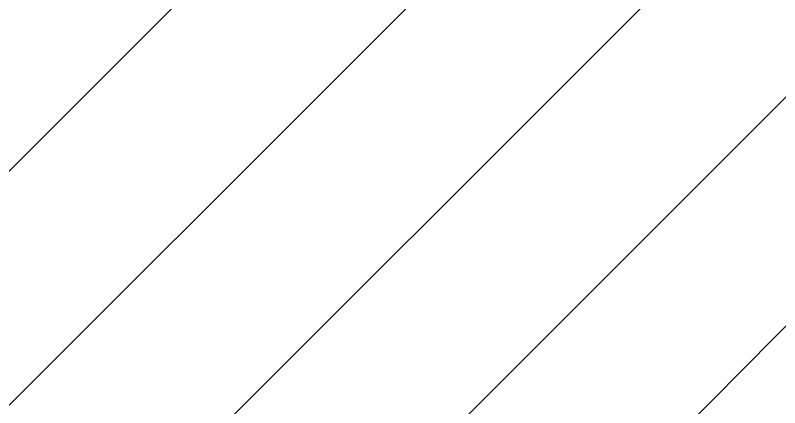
# Model space of a CAD drawing. Header units: metres. Extents: x 1 to 213, y 1 to 147.
# Drawn here: x 79.027 to 79.684, y 98.793 to 99.13 of the extents above; entities that cross this region are included whole.
import ezdxf

# ---------------------------------------------------------------- set-up
doc = ezdxf.new("R2010")
doc.units = ezdxf.units.M
doc.layers.add('00-BASE-ARQUITECTURA', color=8, linetype='Continuous')

msp = doc.modelspace()

# ---------------------------------------------------------------- linework, layer by layer
at = {"layer": '00-BASE-ARQUITECTURA'}
for points in [[(78.46127, 98.43553), (79.46669, 99.44095)], [(78.66235, 98.43553), (79.66777, 99.44095)], [(78.86344, 98.43553), (79.86885, 99.44095)], [(79.06451, 98.43553), (80.06993, 99.44095)], [(79.2656, 98.43553), (80.26044, 99.44095)]]:
    msp.add_lwpolyline(points, dxfattribs=at)

doc.saveas('drawing.dxf')
